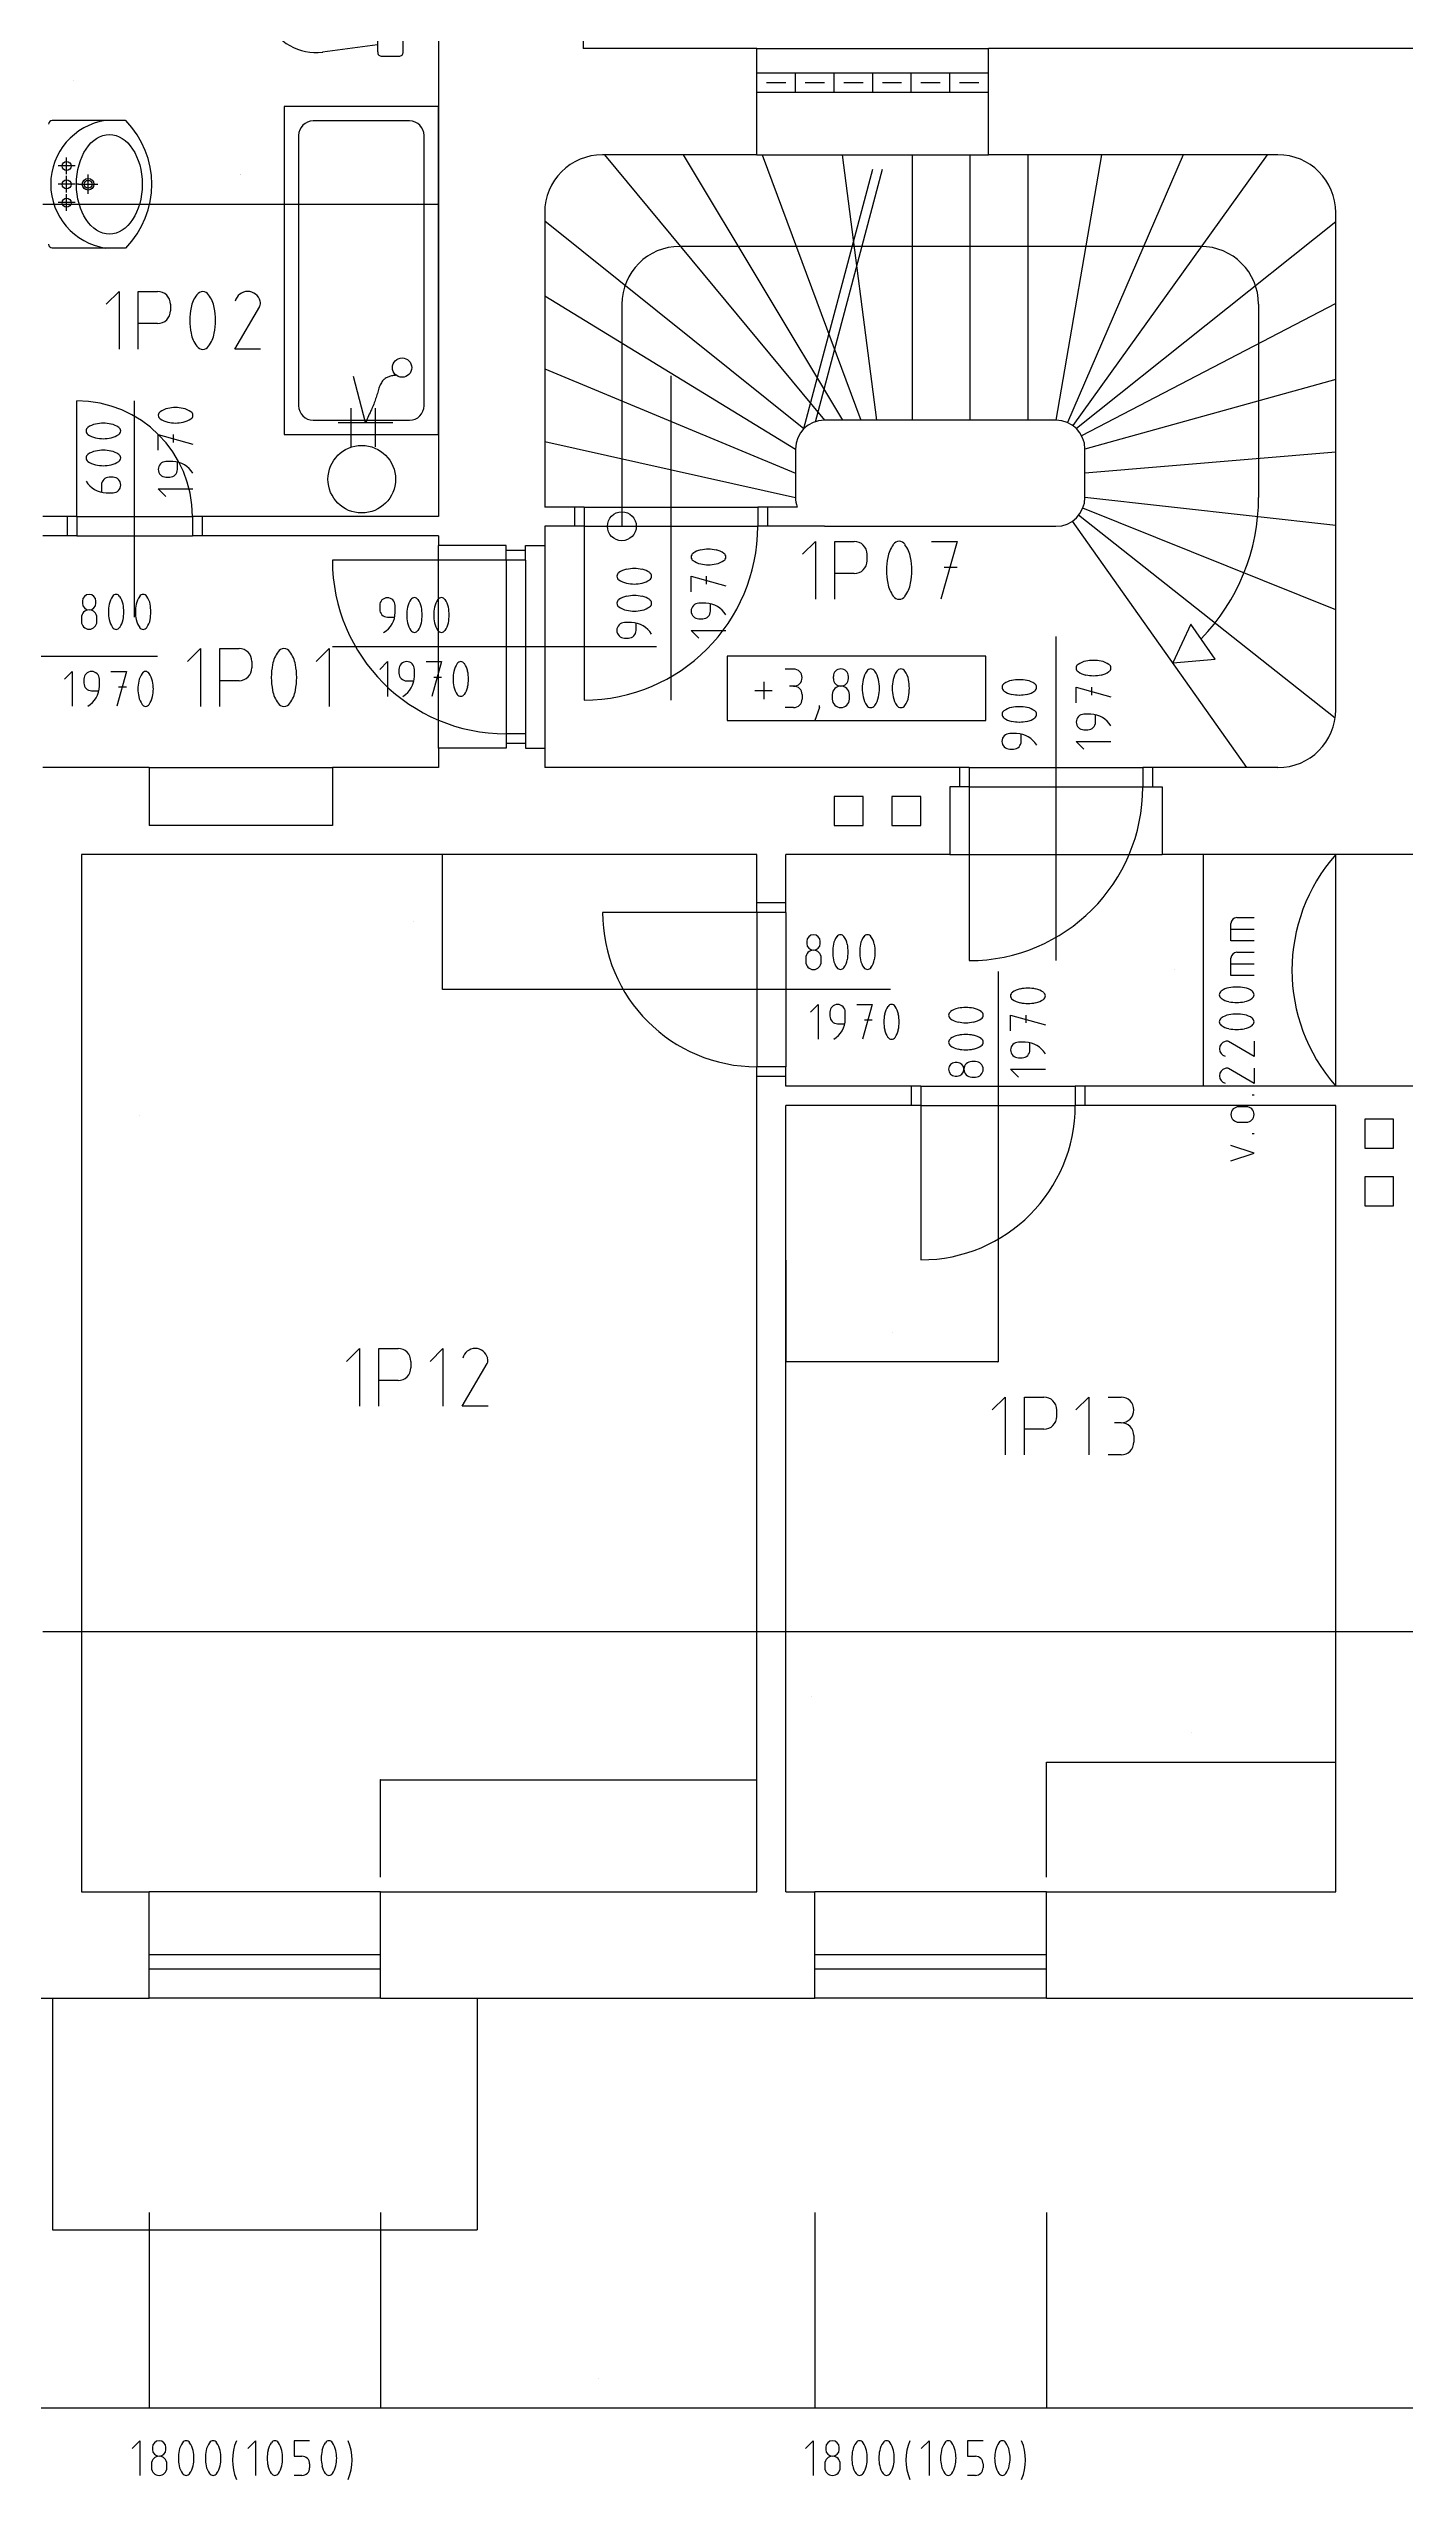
# Model space of a CAD drawing. Header units: millimetres. Extents: x 138818 to 180818, y 10174 to 39874.
# Drawn here: x 150919 to 157951, y 20410 to 33003 of the extents above; entities that cross this region are included whole.
import ezdxf

# ---------------------------------------------------------------- set-up
doc = ezdxf.new("R2010")
doc.units = ezdxf.units.MM
for name, color, linetype in [('koty', 7, 'ByLayer'), ('nadvid', 7, 'ByLayer'), ('obrys', 7, 'ByLayer'), ('tenka', 7, 'ByLayer'), ('text', 7, 'ByLayer')]:
    doc.layers.add(name, color=color, linetype=linetype)
doc.styles.get("Standard").update_dxf_attribs({"font": 'txt', "width": 0.75})

msp = doc.modelspace()

# ---------------------------------------------------------------- linework, layer by layer
at = {"layer": 'koty'}
for p, q in [((150890, 32197), (152940, 32197)), ((152939, 32197), (152939, 32198)), ((152939, 32198), (152940, 32197)), ((152940, 32197), (152939, 32197)), ((152940, 32083), (152940, 32199)), ((151487, 30923), (151487, 31003)), ((151487, 31003), (151667, 30953)), ((151567, 30963), (151567, 31003)), ((151563, 30863), (151527, 30863)), ((151587, 30823), (151587, 30861)), ((151193, 30742), (151193, 30705)), ((151253, 30782), (151233, 30782)), ((151527, 30783), (151547, 30783)), ((151217, 30702), (151253, 30702)), ((151527, 30683), (151487, 30723)), ((151487, 30723), (151667, 30723)), ((154249, 30189), (154249, 30269)), ((154249, 30269), (154429, 30219)), ((154329, 30229), (154329, 30269)), ((151094, 30140), (151094, 30130)), ((151164, 30130), (151164, 30140)), ((152635, 30118), (152635, 30098)), ((152715, 30082), (152715, 30118)), ((154325, 30129), (154289, 30129)), ((154349, 30089), (154349, 30127)), ((151089, 30055), (151089, 30035)), ((151169, 30035), (151169, 30055)), ((152675, 30058), (152713, 30058)), ((153940, 30029), (153904, 30029)), ((153964, 29989), (153964, 30027)), ((154289, 29949), (154249, 29989)), ((154249, 29989), (154429, 29989)), ((154289, 30049), (154309, 30049)), ((153904, 29949), (153924, 29949)), ((155777, 29856), (154436, 29856)), ((154436, 29856), (154436, 29522)), ((155777, 29522), (155777, 29856)), ((151002, 29736), (151042, 29776)), ((151042, 29776), (151042, 29596)), ((151102, 29736), (151102, 29716)), ((151182, 29700), (151182, 29736)), ((151242, 29776), (151322, 29776)), ((151322, 29776), (151272, 29596)), ((152635, 29787), (152675, 29827)), ((152675, 29827), (152675, 29647)), ((152735, 29787), (152735, 29767)), ((152775, 29727), (152813, 29727)), ((152815, 29751), (152815, 29787)), ((152875, 29827), (152955, 29827)), ((152955, 29827), (152905, 29647)), ((152915, 29747), (152955, 29747)), ((154625, 29722), (154625, 29633)), ((154736, 29789), (154780, 29789)), ((154986, 29750), (154986, 29739)), ((155064, 29739), (155064, 29750)), ((151142, 29676), (151180, 29676)), ((151282, 29696), (151322, 29696)), ((154580, 29678), (154669, 29678)), ((154780, 29700), (154758, 29700)), ((154825, 29656), (154825, 29633)), ((154914, 29589), (154914, 29600)), ((154980, 29656), (154980, 29633)), ((155069, 29633), (155069, 29656)), ((156245, 29614), (156245, 29694)), ((156245, 29694), (156425, 29644)), ((156325, 29654), (156325, 29694)), ((154436, 29522), (155777, 29522)), ((154780, 29589), (154736, 29589)), ((154914, 29589), (154891, 29522)), ((156321, 29554), (156285, 29554)), ((156285, 29474), (156305, 29474)), ((156345, 29514), (156345, 29551)), ((155936, 29454), (155900, 29454)), ((155900, 29374), (155920, 29374)), ((155960, 29414), (155960, 29451)), ((156285, 29374), (156245, 29414)), ((156245, 29414), (156425, 29414)), ((153788, 28828), (152960, 28828)), ((152961, 28128), (152961, 28828)), ((152961, 28828), (152961, 28827)), ((152961, 28827), (152961, 28828)), ((152961, 28827), (152961, 28827)), ((157588, 28828), (156903, 28828)), ((156904, 27628), (156904, 28828)), ((156904, 28828), (156904, 28827)), ((156904, 28827), (156904, 28828)), ((156904, 28827), (156904, 28827)), ((157047, 28381), (157047, 28471)), ((157077, 28501), (157167, 28501)), ((154848, 28377), (154848, 28367)), ((154918, 28367), (154918, 28377)), ((157047, 28441), (157167, 28441)), ((157167, 28381), (157047, 28381)), ((154843, 28292), (154843, 28272)), ((154923, 28272), (154923, 28292)), ((157047, 28201), (157047, 28291)), ((157047, 28261), (157167, 28261)), ((157077, 28321), (157167, 28321)), ((153788, 28128), (152960, 28128)), ((152961, 28128), (152961, 28129)), ((152961, 28129), (152961, 28129)), ((152961, 28129), (152961, 28128)), ((157167, 28201), (157047, 28201)), ((154868, 28011), (154908, 28051)), ((154908, 28051), (154908, 27871)), ((154968, 28011), (154968, 27991)), ((155048, 27975), (155048, 28011)), ((155108, 28051), (155188, 28051)), ((155188, 28051), (155138, 27871)), ((155148, 27971), (155188, 27971)), ((155905, 27915), (155905, 27995)), ((155905, 27995), (156085, 27945)), ((155985, 27955), (155985, 27995)), ((155008, 27951), (155045, 27951)), ((155981, 27855), (155945, 27855)), ((156005, 27815), (156005, 27853)), ((157167, 27781), (157034, 27859)), ((157167, 27861), (157167, 27781)), ((155628, 27750), (155618, 27750)), ((155723, 27755), (155703, 27755)), ((155945, 27675), (155905, 27715)), ((155905, 27715), (156085, 27715)), ((155945, 27775), (155965, 27775)), ((157167, 27641), (157034, 27719)), ((157167, 27721), (157167, 27641)), ((155618, 27680), (155628, 27680)), ((155703, 27675), (155723, 27675)), ((157588, 27628), (156903, 27628)), ((156904, 27628), (156904, 27629)), ((156904, 27629), (156904, 27629)), ((156904, 27629), (156904, 27628)), ((157167, 27581), (157157, 27581)), ((157127, 27521), (157087, 27521)), ((157087, 27441), (157127, 27441)), ((157167, 27381), (157157, 27381)), ((157167, 27281), (157047, 27321)), ((157047, 27241), (157167, 27281)), ((154740, 26726), (154740, 26199)), ((155840, 26726), (155840, 26199)), ((155840, 26200), (154740, 26200)), ((154740, 26200), (154741, 26200)), ((154741, 26200), (154740, 26200)), ((154741, 26200), (154741, 26200)), ((155840, 26200), (155839, 26200)), ((155839, 26200), (155839, 26200)), ((155839, 26200), (155840, 26200)), ((150890, 24802), (151090, 24802)), ((151090, 24802), (151089, 24802)), ((151089, 24802), (151089, 24802)), ((151089, 24802), (151090, 24802)), ((151090, 24804), (151090, 24803)), ((151090, 24802), (154590, 24802)), ((151090, 24802), (151091, 24802)), ((151091, 24802), (151090, 24802)), ((151090, 24800), (151090, 24801)), ((151091, 24802), (151091, 24802)), ((154590, 24802), (154589, 24802)), ((154589, 24802), (154589, 24802)), ((154589, 24802), (154590, 24802)), ((154590, 24804), (154590, 24803)), ((154590, 24802), (154740, 24802)), ((154590, 24802), (154591, 24802)), ((154591, 24802), (154590, 24802)), ((154590, 24800), (154590, 24801)), ((154591, 24802), (154591, 24802)), ((154740, 24802), (154739, 24802)), ((154739, 24802), (154739, 24802)), ((154739, 24802), (154740, 24802)), ((154740, 24804), (154740, 24803)), ((154740, 24802), (157590, 24802)), ((154740, 24802), (154741, 24802)), ((154741, 24802), (154740, 24802)), ((154740, 24800), (154740, 24801)), ((154741, 24802), (154741, 24802)), ((157590, 24802), (157589, 24802)), ((157589, 24802), (157589, 24802)), ((157589, 24802), (157590, 24802)), ((157590, 24804), (157590, 24803)), ((157590, 24802), (158040, 24802)), ((157590, 24802), (157591, 24802)), ((157591, 24802), (157590, 24802)), ((157590, 24800), (157590, 24801)), ((157591, 24802), (157591, 24802)), ((156090, 23530), (156090, 24126)), ((156090, 24125), (157590, 24125)), ((156090, 24125), (156091, 24125)), ((156091, 24125), (156090, 24125)), ((156091, 24125), (156091, 24125)), ((157590, 24125), (157589, 24125)), ((157589, 24125), (157589, 24125)), ((157589, 24125), (157590, 24125)), ((157590, 23530), (157590, 24126)), ((152640, 23530), (152640, 24035)), ((152640, 24034), (154590, 24034)), ((152640, 24034), (152641, 24034)), ((152641, 24034), (152640, 24034)), ((152641, 24034), (152641, 24034)), ((154590, 24034), (154589, 24034)), ((154589, 24034), (154589, 24034)), ((154589, 24034), (154590, 24034)), ((154590, 23530), (154590, 24035)), ((151440, 21792), (151440, 20779)), ((151440, 21792), (151440, 20779)), ((152640, 21792), (152640, 20779)), ((152640, 21792), (152640, 20779)), ((154890, 21792), (154890, 20779)), ((154890, 21792), (154890, 20779)), ((156090, 21792), (156090, 20779)), ((156090, 21792), (156090, 20779)), ((149110, 20781), (151440, 20781)), ((151440, 20781), (151439, 20780)), ((151439, 20780), (151439, 20781)), ((151439, 20781), (151440, 20781)), ((151440, 20781), (152640, 20781)), ((151440, 20781), (151441, 20781)), ((151441, 20780), (151440, 20781)), ((151441, 20781), (151441, 20780)), ((152640, 20781), (152639, 20780)), ((152639, 20780), (152639, 20781)), ((152639, 20781), (152640, 20781)), ((152640, 20781), (154890, 20781)), ((152640, 20781), (152641, 20781)), ((152641, 20780), (152640, 20781)), ((152641, 20781), (152641, 20780)), ((154890, 20781), (154889, 20780)), ((154889, 20780), (154889, 20781)), ((154889, 20781), (154890, 20781)), ((154890, 20781), (156090, 20781)), ((154890, 20781), (154891, 20781)), ((154891, 20780), (154890, 20781)), ((154891, 20781), (154891, 20780)), ((156090, 20781), (156089, 20780)), ((156089, 20780), (156089, 20781)), ((156089, 20781), (156090, 20781)), ((156090, 20781), (159640, 20781)), ((156090, 20781), (156091, 20781)), ((156091, 20780), (156090, 20781)), ((156091, 20781), (156091, 20780)), ((151352, 20570), (151392, 20610)), ((151392, 20610), (151392, 20430)), ((151457, 20575), (151457, 20565)), ((151527, 20565), (151527, 20575)), ((151952, 20570), (151992, 20610)), ((151992, 20610), (151992, 20430)), ((152272, 20610), (152192, 20610)), ((152192, 20610), (152192, 20530)), ((152192, 20530), (152232, 20530)), ((154842, 20570), (154882, 20610)), ((154882, 20610), (154882, 20430)), ((154947, 20575), (154947, 20565)), ((155017, 20565), (155017, 20575)), ((155442, 20570), (155482, 20610)), ((155482, 20610), (155482, 20430)), ((155762, 20610), (155682, 20610)), ((155682, 20610), (155682, 20530)), ((155682, 20530), (155722, 20530)), ((151452, 20490), (151452, 20470)), ((151532, 20470), (151532, 20490)), ((152232, 20430), (152192, 20430)), ((152272, 20490), (152272, 20470)), ((154942, 20490), (154942, 20470)), ((155022, 20470), (155022, 20490)), ((155722, 20430), (155682, 20430)), ((155762, 20490), (155762, 20470))]:
    msp.add_line(p, q, dxfattribs=at)
for centre, radius, start, end in [((151509, 31103), 21.8, 122.757, 237.243), ((151554, 31044), 96.1, 100.5089, 126.7675), ((151576, 30955), 188, 89.8115, 102.0869), ((151577, 30955), 188, 77.9131, 90.1885), ((151599, 31044), 96.1, 53.2325, 79.4911), ((151645, 31103), 21.8, 302.757, 57.243), ((151135, 31022), 21.8, 122.757, 237.243), ((151180, 30963), 96.1, 100.5089, 126.7675), ((151180, 31081), 96.1, 233.2325, 259.4911), ((151202, 30874), 188, 89.8115, 102.0869), ((151202, 31170), 188, 257.9131, 270.1885), ((151203, 30874), 188, 77.9131, 90.1885), ((151203, 31170), 188, 269.8115, 282.0869), ((151225, 30963), 96.1, 53.2325, 79.4911), ((151225, 31081), 96.1, 280.5089, 306.7675), ((151271, 31022), 21.8, 302.757, 57.243), ((151554, 31162), 96.1, 233.2325, 259.4911), ((151576, 31251), 188, 257.9131, 270.1885), ((151577, 31251), 188, 269.8115, 282.0869), ((151599, 31162), 96.1, 280.5089, 306.7675), ((151135, 30882), 21.8, 122.757, 237.243), ((151180, 30823), 96.1, 100.5089, 126.7675), ((151180, 30941), 96.1, 233.2325, 259.4911), ((151202, 30734), 188, 89.8115, 102.0869), ((151203, 30734), 188, 77.9131, 90.1885), ((151225, 30823), 96.1, 53.2325, 79.4911), ((151225, 30941), 96.1, 280.5089, 306.7675), ((151271, 30882), 21.8, 302.757, 57.243), ((151527, 30823), 40, 90, 270), ((151563, 30743), 120, 30, 90), ((151217, 30822), 120, 210, 270), ((151202, 31030), 188, 257.9131, 270.1885), ((151233, 30742), 40, 90, 180), ((151203, 31030), 188, 269.8115, 282.0869), ((151253, 30742), 40, 270, 90), ((151547, 30823), 40, 270, 360), ((154271, 30369), 21.8, 122.757, 237.243), ((154316, 30311), 96.1, 100.5089, 126.7675), ((154316, 30428), 96.1, 233.2325, 259.4911), ((154338, 30221), 188, 89.8115, 102.0869), ((154339, 30221), 188, 77.9131, 90.1885), ((154361, 30311), 96.1, 53.2325, 79.4911), ((154361, 30428), 96.1, 280.5089, 306.7675), ((154407, 30369), 21.8, 302.757, 57.243), ((153886, 30269), 21.8, 122.757, 237.243), ((153932, 30211), 96.1, 100.5089, 126.7675), ((153932, 30328), 96.1, 233.2325, 259.4911), ((153954, 30121), 188, 89.8115, 102.0869), ((153954, 30417), 188, 257.9131, 270.1885), ((153955, 30121), 188, 77.9131, 90.1885), ((153955, 30417), 188, 269.8115, 282.0869), ((153977, 30211), 96.1, 53.2325, 79.4911), ((153977, 30328), 96.1, 280.5089, 306.7675), ((154022, 30269), 21.8, 302.757, 57.243), ((154338, 30517), 188, 257.9131, 270.1885), ((154339, 30517), 188, 269.8115, 282.0869), ((151129, 30140), 35, 0, 180), ((151129, 30130), 35, 180, 0), ((151417, 30085), 188, 167.9131, 180.1885), ((151328, 30107), 96.1, 143.2325, 169.4911), ((151269, 30153), 21.8, 32.757, 147.243), ((151211, 30107), 96.1, 10.5089, 36.7675), ((151121, 30085), 188, 359.8115, 12.0869), ((151557, 30085), 188, 167.9131, 180.1885), ((151468, 30107), 96.1, 143.2325, 169.4911), ((151409, 30153), 21.8, 32.757, 147.243), ((151351, 30107), 96.1, 10.5089, 36.7675), ((151261, 30085), 188, 359.8115, 12.0869), ((152675, 30118), 40, 0, 180), ((152675, 30098), 40, 180, 270), ((152963, 30069), 188, 167.9131, 180.1885), ((152874, 30091), 96.1, 143.2325, 169.4911), ((152815, 30137), 21.8, 32.757, 147.243), ((152757, 30091), 96.1, 10.5089, 36.7675), ((152667, 30069), 188, 359.8115, 12.0869), ((153103, 30069), 188, 167.9131, 180.1885), ((153014, 30091), 96.1, 143.2325, 169.4911), ((152955, 30137), 21.8, 32.757, 147.243), ((152897, 30091), 96.1, 10.5089, 36.7675), ((152807, 30069), 188, 359.8115, 12.0869), ((153886, 30129), 21.8, 122.757, 237.243), ((153932, 30071), 96.1, 100.5089, 126.7675), ((153932, 30188), 96.1, 233.2325, 259.4911), ((153954, 29981), 188, 89.8115, 102.0869), ((153955, 29981), 188, 77.9131, 90.1885), ((153977, 30071), 96.1, 53.2325, 79.4911), ((153977, 30188), 96.1, 280.5089, 306.7675), ((154022, 30129), 21.8, 302.757, 57.243), ((154289, 30089), 40, 90, 270), ((154325, 30009), 120, 30, 90), ((151129, 30055), 40, 0, 180), ((151129, 30035), 40, 180, 0), ((151417, 30084), 188, 179.8115, 192.0869), ((151328, 30062), 96.1, 190.5089, 216.7675), ((151269, 30016), 21.8, 212.757, 327.243), ((151211, 30062), 96.1, 323.2325, 349.4911), ((151121, 30084), 188, 347.9131, 0.1885), ((151557, 30084), 188, 179.8115, 192.0869), ((151468, 30062), 96.1, 190.5089, 216.7675), ((151409, 30016), 21.8, 212.757, 327.243), ((151351, 30062), 96.1, 323.2325, 349.4911), ((151261, 30084), 188, 347.9131, 0.1885), ((152595, 30082), 120, 300, 0), ((152963, 30068), 188, 179.8115, 192.0869), ((152874, 30046), 96.1, 190.5089, 216.7675), ((152815, 30000), 21.8, 212.757, 327.243), ((152757, 30046), 96.1, 323.2325, 349.4911), ((152667, 30068), 188, 347.9131, 0.1885), ((153103, 30068), 188, 179.8115, 192.0869), ((153014, 30046), 96.1, 190.5089, 216.7675), ((152955, 30000), 21.8, 212.757, 327.243), ((152897, 30046), 96.1, 323.2325, 349.4911), ((152807, 30068), 188, 347.9131, 0.1885), ((153904, 29989), 40, 90, 270), ((153954, 30277), 188, 257.9131, 270.1885), ((153924, 29989), 40, 270, 360), ((153940, 29909), 120, 30, 90), ((153955, 30277), 188, 269.8115, 282.0869), ((154309, 30089), 40, 270, 360), ((151142, 29736), 40, 0, 180), ((151570, 29686), 188, 167.9131, 180.1885), ((151481, 29708), 96.1, 143.2325, 169.4911), ((151422, 29754), 21.8, 32.757, 147.243), ((151363, 29708), 96.1, 10.5089, 36.7675), ((151274, 29686), 188, 359.8115, 12.0869), ((152775, 29787), 40, 0, 180), ((152775, 29767), 40, 180, 270), ((152695, 29751), 120, 300, 0), ((153203, 29737), 188, 167.9131, 180.1885), ((153203, 29736), 188, 179.8115, 192.0869), ((153114, 29759), 96.1, 143.2325, 169.4911), ((153055, 29805), 21.8, 32.757, 147.243), ((152997, 29759), 96.1, 10.5089, 36.7675), ((152907, 29737), 188, 359.8115, 12.0869), ((152907, 29736), 188, 347.9131, 0.1885), ((154780, 29744), 44.4, 270, 90), ((155025, 29750), 38.9, 0, 180), ((155025, 29739), 38.9, 180, 0), ((155345, 29690), 209, 167.9131, 180.1885), ((155246, 29714), 107, 143.2325, 169.4911), ((155180, 29765), 24.2, 32.757, 147.243), ((155115, 29714), 107, 10.5089, 36.7675), ((155016, 29690), 209, 359.8115, 12.0869), ((155500, 29690), 209, 167.9131, 180.1885), ((155401, 29714), 107, 143.2325, 169.4911), ((155336, 29765), 24.2, 32.757, 147.243), ((155271, 29714), 107, 10.5089, 36.7675), ((155171, 29690), 209, 359.8115, 12.0869), ((155928, 29635), 96.1, 100.5089, 126.7675), ((155949, 29545), 188, 89.8115, 102.0869), ((155951, 29545), 188, 77.9131, 90.1885), ((155972, 29635), 96.1, 53.2325, 79.4911), ((156266, 29794), 21.8, 122.757, 237.243), ((156312, 29735), 96.1, 100.5089, 126.7675), ((156312, 29852), 96.1, 233.2325, 259.4911), ((156334, 29645), 188, 89.8115, 102.0869), ((156334, 29942), 188, 257.9131, 270.1885), ((156335, 29645), 188, 77.9131, 90.1885), ((156335, 29942), 188, 269.8115, 282.0869), ((156357, 29735), 96.1, 53.2325, 79.4911), ((156357, 29852), 96.1, 280.5089, 306.7675), ((156403, 29794), 21.8, 302.757, 57.243), ((151142, 29716), 40, 180, 270), ((151062, 29700), 120, 300, 0), ((151570, 29685), 188, 179.8115, 192.0869), ((151481, 29663), 96.1, 190.5089, 216.7675), ((151422, 29617), 21.8, 212.757, 327.243), ((151363, 29663), 96.1, 323.2325, 349.4911), ((151274, 29685), 188, 347.9131, 0.1885), ((153114, 29714), 96.1, 190.5089, 216.7675), ((153055, 29669), 21.8, 212.757, 327.243), ((152997, 29714), 96.1, 323.2325, 349.4911), ((154780, 29656), 44.4, 0, 90), ((154780, 29633), 44.4, 270, 0), ((155025, 29656), 44.4, 0, 180), ((155025, 29633), 44.4, 180, 0), ((155345, 29688), 209, 179.8115, 192.0869), ((155246, 29664), 107, 190.5089, 216.7675), ((155180, 29613), 24.2, 212.757, 327.243), ((155115, 29664), 107, 323.2325, 349.4911), ((155016, 29688), 209, 347.9131, 0.1885), ((155500, 29688), 209, 179.8115, 192.0869), ((155401, 29664), 107, 190.5089, 216.7675), ((155336, 29613), 24.2, 212.757, 327.243), ((155271, 29664), 107, 323.2325, 349.4911), ((155171, 29688), 209, 347.9131, 0.1885), ((155882, 29694), 21.8, 122.757, 237.243), ((155928, 29752), 96.1, 233.2325, 259.4911), ((155949, 29842), 188, 257.9131, 270.1885), ((155949, 29405), 188, 89.8115, 102.0869), ((155951, 29842), 188, 269.8115, 282.0869), ((155951, 29405), 188, 77.9131, 90.1885), ((155972, 29752), 96.1, 280.5089, 306.7675), ((156018, 29694), 21.8, 302.757, 57.243), ((155882, 29554), 21.8, 122.757, 237.243), ((155928, 29495), 96.1, 100.5089, 126.7675), ((155928, 29612), 96.1, 233.2325, 259.4911), ((155949, 29702), 188, 257.9131, 270.1885), ((155951, 29702), 188, 269.8115, 282.0869), ((155972, 29495), 96.1, 53.2325, 79.4911), ((155972, 29612), 96.1, 280.5089, 306.7675), ((156018, 29554), 21.8, 302.757, 57.243), ((156285, 29514), 40, 90, 270), ((156305, 29514), 40, 270, 360), ((156321, 29434), 120, 30, 90), ((155900, 29414), 40, 90, 270), ((155920, 29414), 40, 270, 360), ((155936, 29334), 120, 30, 90), ((157077, 28471), 30, 90, 180), ((154883, 28377), 35, 0, 180), ((154883, 28367), 35, 180, 0), ((155171, 28323), 188, 167.9131, 180.1885), ((155081, 28345), 96.1, 143.2325, 169.4911), ((155023, 28390), 21.8, 32.757, 147.243), ((154964, 28345), 96.1, 10.5089, 36.7675), ((154875, 28323), 188, 359.8115, 12.0869), ((155311, 28323), 188, 167.9131, 180.1885), ((155221, 28345), 96.1, 143.2325, 169.4911), ((155163, 28390), 21.8, 32.757, 147.243), ((155104, 28345), 96.1, 10.5089, 36.7675), ((155015, 28323), 188, 359.8115, 12.0869), ((154883, 28292), 40, 0, 180), ((154883, 28272), 40, 180, 0), ((155171, 28322), 188, 179.8115, 192.0869), ((155081, 28300), 96.1, 190.5089, 216.7675), ((155023, 28254), 21.8, 212.757, 327.243), ((154964, 28300), 96.1, 323.2325, 349.4911), ((154875, 28322), 188, 347.9131, 0.1885), ((155311, 28322), 188, 179.8115, 192.0869), ((155221, 28300), 96.1, 190.5089, 216.7675), ((155163, 28254), 21.8, 212.757, 327.243), ((155104, 28300), 96.1, 323.2325, 349.4911), ((155015, 28322), 188, 347.9131, 0.1885), ((157077, 28291), 30, 90, 180), ((155926, 28095), 21.8, 122.757, 237.243), ((155972, 28037), 96.1, 100.5089, 126.7675), ((155994, 27947), 188, 89.8115, 102.0869), ((155995, 27947), 188, 77.9131, 90.1885), ((156017, 28037), 96.1, 53.2325, 79.4911), ((156063, 28095), 21.8, 302.757, 57.243), ((157008, 28101), 21.8, 122.757, 237.243), ((157054, 28043), 96.1, 100.5089, 126.7675), ((157054, 28160), 96.1, 233.2325, 259.4911), ((157076, 27953), 188, 89.8115, 102.0869), ((157077, 27953), 188, 77.9131, 90.1885), ((157099, 28043), 96.1, 53.2325, 79.4911), ((157099, 28160), 96.1, 280.5089, 306.7675), ((157145, 28101), 21.8, 302.757, 57.243), ((155008, 28011), 40, 0, 180), ((155008, 27991), 40, 180, 270), ((154928, 27975), 120, 300, 0), ((155436, 27961), 188, 167.9131, 180.1885), ((155436, 27960), 188, 179.8115, 192.0869), ((155346, 27983), 96.1, 143.2325, 169.4911), ((155288, 28029), 21.8, 32.757, 147.243), ((155229, 27983), 96.1, 10.5089, 36.7675), ((155139, 27961), 188, 359.8115, 12.0869), ((155139, 27960), 188, 347.9131, 0.1885), ((155605, 27995), 21.8, 122.757, 237.243), ((155650, 27937), 96.1, 100.5089, 126.7675), ((155650, 28054), 96.1, 233.2325, 259.4911), ((155672, 27847), 188, 89.8115, 102.0869), ((155672, 28144), 188, 257.9131, 270.1885), ((155673, 27847), 188, 77.9131, 90.1885), ((155673, 28144), 188, 269.8115, 282.0869), ((155695, 27937), 96.1, 53.2325, 79.4911), ((155695, 28054), 96.1, 280.5089, 306.7675), ((155741, 27995), 21.8, 302.757, 57.243), ((155972, 28154), 96.1, 233.2325, 259.4911), ((155994, 28244), 188, 257.9131, 270.1885), ((155995, 28244), 188, 269.8115, 282.0869), ((156017, 28154), 96.1, 280.5089, 306.7675), ((157008, 27961), 21.8, 122.757, 237.243), ((157054, 27903), 96.1, 100.5089, 126.7675), ((157076, 28249), 188, 257.9131, 270.1885), ((157076, 27813), 188, 89.8115, 102.0869), ((157077, 28249), 188, 269.8115, 282.0869), ((157077, 27813), 188, 77.9131, 90.1885), ((157099, 27903), 96.1, 53.2325, 79.4911), ((157145, 27961), 21.8, 302.757, 57.243), ((155346, 27938), 96.1, 190.5089, 216.7675), ((155288, 27892), 21.8, 212.757, 327.243), ((155229, 27938), 96.1, 323.2325, 349.4911), ((155605, 27855), 21.8, 122.757, 237.243), ((155650, 27797), 96.1, 100.5089, 126.7675), ((155650, 27914), 96.1, 233.2325, 259.4911), ((155672, 27707), 188, 89.8115, 102.0869), ((155673, 27707), 188, 77.9131, 90.1885), ((155695, 27797), 96.1, 53.2325, 79.4911), ((155695, 27914), 96.1, 280.5089, 306.7675), ((155741, 27855), 21.8, 302.757, 57.243), ((155945, 27815), 40, 90, 270), ((155981, 27735), 120, 30, 90), ((157027, 27821), 40, 104.4775, 255.5225), ((157054, 28020), 96.1, 233.2325, 259.4911), ((157024, 27841), 20, 59.8255, 110.5291), ((157076, 28109), 188, 257.9131, 270.1885), ((157077, 28109), 188, 269.8115, 282.0869), ((157099, 28020), 96.1, 280.5089, 306.7675), ((155618, 27715), 35, 90, 270), ((155628, 27715), 35, 270, 90), ((155672, 28004), 188, 257.9131, 270.1885), ((155703, 27715), 40, 90, 270), ((155673, 28004), 188, 269.8115, 282.0869), ((155723, 27715), 40, 270, 90), ((155965, 27815), 40, 270, 360), ((157027, 27681), 40, 104.4775, 255.5225), ((157024, 27701), 20, 59.8255, 110.5291), ((157087, 27481), 40, 90, 270), ((157127, 27481), 40, 270, 90), ((151492, 20490), 40, 0, 180), ((151492, 20575), 35, 0, 180), ((151492, 20565), 35, 180, 0), ((151780, 20520), 188, 167.9131, 180.1885), ((151690, 20542), 96.1, 143.2325, 169.4911), ((151632, 20588), 21.8, 32.757, 147.243), ((151573, 20542), 96.1, 10.5089, 36.7675), ((151484, 20520), 188, 359.8115, 12.0869), ((151920, 20520), 188, 167.9131, 180.1885), ((151830, 20542), 96.1, 143.2325, 169.4911), ((151772, 20588), 21.8, 32.757, 147.243), ((151713, 20542), 96.1, 10.5089, 36.7675), ((151624, 20520), 188, 359.8115, 12.0869), ((152132, 20510), 260, 157.3801, 202.6199), ((152240, 20520), 188, 167.9131, 180.1885), ((152150, 20542), 96.1, 143.2325, 169.4911), ((152092, 20588), 21.8, 32.757, 147.243), ((152033, 20542), 96.1, 10.5089, 36.7675), ((151944, 20520), 188, 359.8115, 12.0869), ((152232, 20490), 40, 0, 90), ((152520, 20520), 188, 167.9131, 180.1885), ((152430, 20542), 96.1, 143.2325, 169.4911), ((152372, 20588), 21.8, 32.757, 147.243), ((152313, 20542), 96.1, 10.5089, 36.7675), ((152224, 20520), 188, 359.8115, 12.0869), ((152232, 20510), 260, 337.3801, 22.6199), ((154982, 20490), 40, 0, 180), ((154982, 20575), 35, 0, 180), ((154982, 20565), 35, 180, 0), ((155270, 20520), 188, 167.9131, 180.1885), ((155181, 20542), 96.1, 143.2325, 169.4911), ((155122, 20588), 21.8, 32.757, 147.243), ((155063, 20542), 96.1, 10.5089, 36.7675), ((154974, 20520), 188, 359.8115, 12.0869), ((155410, 20520), 188, 167.9131, 180.1885), ((155321, 20542), 96.1, 143.2325, 169.4911), ((155262, 20588), 21.8, 32.757, 147.243), ((155203, 20542), 96.1, 10.5089, 36.7675), ((155114, 20520), 188, 359.8115, 12.0869), ((155622, 20510), 260, 157.3801, 202.6199), ((155730, 20520), 188, 167.9131, 180.1885), ((155641, 20542), 96.1, 143.2325, 169.4911), ((155582, 20588), 21.8, 32.757, 147.243), ((155523, 20542), 96.1, 10.5089, 36.7675), ((155434, 20520), 188, 359.8115, 12.0869), ((155722, 20490), 40, 0, 90), ((156010, 20520), 188, 167.9131, 180.1885), ((155921, 20542), 96.1, 143.2325, 169.4911), ((155862, 20588), 21.8, 32.757, 147.243), ((155803, 20542), 96.1, 10.5089, 36.7675), ((155714, 20520), 188, 359.8115, 12.0869), ((155722, 20510), 260, 337.3801, 22.6199), ((151492, 20470), 40, 180, 0), ((151780, 20519), 188, 179.8115, 192.0869), ((151690, 20497), 96.1, 190.5089, 216.7675), ((151632, 20452), 21.8, 212.757, 327.243), ((151573, 20497), 96.1, 323.2325, 349.4911), ((151484, 20519), 188, 347.9131, 0.1885), ((151920, 20519), 188, 179.8115, 192.0869), ((151830, 20497), 96.1, 190.5089, 216.7675), ((151772, 20452), 21.8, 212.757, 327.243), ((151713, 20497), 96.1, 323.2325, 349.4911), ((151624, 20519), 188, 347.9131, 0.1885), ((152240, 20519), 188, 179.8115, 192.0869), ((152150, 20497), 96.1, 190.5089, 216.7675), ((152092, 20452), 21.8, 212.757, 327.243), ((152033, 20497), 96.1, 323.2325, 349.4911), ((151944, 20519), 188, 347.9131, 0.1885), ((152232, 20470), 40, 270, 0), ((152520, 20519), 188, 179.8115, 192.0869), ((152430, 20497), 96.1, 190.5089, 216.7675), ((152372, 20452), 21.8, 212.757, 327.243), ((152313, 20497), 96.1, 323.2325, 349.4911), ((152224, 20519), 188, 347.9131, 0.1885), ((154982, 20470), 40, 180, 0), ((155270, 20519), 188, 179.8115, 192.0869), ((155181, 20497), 96.1, 190.5089, 216.7675), ((155122, 20452), 21.8, 212.757, 327.243), ((155063, 20497), 96.1, 323.2325, 349.4911), ((154974, 20519), 188, 347.9131, 0.1885), ((155410, 20519), 188, 179.8115, 192.0869), ((155321, 20497), 96.1, 190.5089, 216.7675), ((155262, 20452), 21.8, 212.757, 327.243), ((155203, 20497), 96.1, 323.2325, 349.4911), ((155114, 20519), 188, 347.9131, 0.1885), ((155730, 20519), 188, 179.8115, 192.0869), ((155641, 20497), 96.1, 190.5089, 216.7675), ((155582, 20452), 21.8, 212.757, 327.243), ((155523, 20497), 96.1, 323.2325, 349.4911), ((155434, 20519), 188, 347.9131, 0.1885), ((155722, 20470), 40, 270, 0), ((156010, 20519), 188, 179.8115, 192.0869), ((155921, 20497), 96.1, 190.5089, 216.7675), ((155862, 20452), 21.8, 212.757, 327.243), ((155803, 20497), 96.1, 323.2325, 349.4911), ((155714, 20519), 188, 347.9131, 0.1885)]:
    msp.add_arc(centre, radius, start, end, dxfattribs=at)
at = {"layer": 'nadvid'}
for p, q in [((152940, 29378), (152940, 30428)), ((153490, 30428), (153490, 29378)), ((151440, 29278), (152390, 29278)), ((155590, 28828), (156690, 28828)), ((157590, 27628), (157590, 28828))]:
    msp.add_line(p, q, dxfattribs=at)
msp.add_arc((158268, 28228), 905, 138.4919, 221.5081, dxfattribs=at)
at = {"layer": 'obrys'}
for p, q in [((152940, 33065), (152940, 30578)), ((153690, 33065), (153690, 33003)), ((154590, 33003), (153690, 33003)), ((154590, 32453), (154590, 33003)), ((158040, 33003), (155790, 33003)), ((155790, 32453), (155790, 33003)), ((154590, 32453), (153790, 32453)), ((157290, 32453), (155790, 32453)), ((153490, 32153), (153490, 30628)), ((157590, 29578), (157590, 32153)), ((156140, 31078), (154940, 31078)), ((154790, 30928), (154790, 30678)), ((156290, 30678), (156290, 30928)), ((153694, 30628), (153490, 30628)), ((153694, 30628), (153694, 30528)), ((154594, 30628), (154594, 30528)), ((154798, 30628), (154594, 30628)), ((151065, 30578), (150890, 30578)), ((151065, 30478), (150890, 30478)), ((151065, 30578), (151065, 30478)), ((152940, 30578), (151665, 30578)), ((151665, 30578), (151665, 30478)), ((152940, 30478), (151665, 30478)), ((152940, 30478), (152940, 30428)), ((153490, 30528), (153490, 30428)), ((153694, 30528), (153490, 30528)), ((154940, 30528), (154594, 30528)), ((154940, 30528), (156140, 30528)), ((153290, 30428), (152940, 30428)), ((153290, 30353), (153290, 30428)), ((153390, 30353), (153290, 30353)), ((153390, 30353), (153390, 30428)), ((153390, 30428), (153490, 30428)), ((153290, 29378), (152940, 29378)), ((152940, 29378), (152940, 29278)), ((153290, 29453), (153290, 29378)), ((153390, 29453), (153290, 29453)), ((153390, 29453), (153390, 29378)), ((153390, 29378), (153490, 29378)), ((153490, 29378), (153490, 29278)), ((151440, 29278), (150890, 29278)), ((151440, 29278), (151440, 28978)), ((152940, 29278), (152390, 29278)), ((152390, 29278), (152390, 28978)), ((155690, 29278), (153490, 29278)), ((155690, 29278), (155690, 29178)), ((156590, 29278), (156590, 29178)), ((157290, 29278), (156590, 29278)), ((155140, 29128), (154990, 29128)), ((154990, 29128), (154990, 28978)), ((155140, 28978), (155140, 29128)), ((155440, 29128), (155290, 29128)), ((155290, 29128), (155290, 28978)), ((155440, 28978), (155440, 29128)), ((155690, 29178), (155590, 29178)), ((155590, 29178), (155590, 28828)), ((156590, 29178), (156690, 29178)), ((156690, 29178), (156690, 28828)), ((152390, 28978), (151440, 28978)), ((154990, 28978), (155140, 28978)), ((155290, 28978), (155440, 28978)), ((151090, 28828), (151090, 23453)), ((154590, 28828), (151090, 28828)), ((154590, 28528), (154590, 28828)), ((154740, 28528), (154740, 28828)), ((155590, 28828), (154740, 28828)), ((158140, 28828), (156690, 28828)), ((154740, 28528), (154590, 28528)), ((154590, 23453), (154590, 27728)), ((154740, 27728), (154590, 27728)), ((154740, 27628), (154740, 27728)), ((155440, 27628), (154740, 27628)), ((155440, 27628), (155440, 27528)), ((159790, 27628), (156240, 27628)), ((156240, 27628), (156240, 27528)), ((154740, 23453), (154740, 27528)), ((155440, 27528), (154740, 27528)), ((157590, 27528), (156240, 27528)), ((157590, 23453), (157590, 27528)), ((157890, 27457), (157740, 27457)), ((157740, 27457), (157740, 27307)), ((157890, 27307), (157890, 27457)), ((157740, 27307), (157890, 27307)), ((157890, 27157), (157740, 27157)), ((157740, 27157), (157740, 27007)), ((157890, 27007), (157890, 27157)), ((157740, 27007), (157890, 27007)), ((151090, 23453), (151440, 23453)), ((151440, 22903), (151440, 23453)), ((152640, 23453), (154590, 23453)), ((152640, 22903), (152640, 23453)), ((154740, 23453), (154890, 23453)), ((154890, 22903), (154890, 23453)), ((156090, 22903), (156090, 23453)), ((156090, 23453), (157590, 23453)), ((149110, 22903), (151440, 22903)), ((152640, 22903), (154890, 22903)), ((156090, 22903), (159640, 22903))]:
    msp.add_line(p, q, dxfattribs=at)
for centre, radius, start, end in [((153790, 32153), 300, 90, 180), ((157290, 32153), 300, 0, 90), ((154940, 30928), 150, 90, 180), ((156140, 30928), 150, 0, 90), ((154940, 30678), 150, 180, 199.4712), ((156140, 30678), 150, 270, 0), ((157290, 29578), 300, 270, 0)]:
    msp.add_arc(centre, radius, start, end, dxfattribs=at)
at = {"layer": 'tenka'}
for p, q in [((152624, 33022), (152338, 32985)), ((154590, 33003), (155790, 33003)), ((152646, 32964), (152734, 32964)), ((154590, 32878), (155790, 32878)), ((154790, 32778), (154790, 32878)), ((154990, 32778), (154990, 32878)), ((155190, 32778), (155190, 32878)), ((155390, 32778), (155390, 32878)), ((155590, 32778), (155590, 32878)), ((154590, 32778), (155790, 32778)), ((154640, 32828), (154740, 32828)), ((154840, 32828), (154940, 32828)), ((155040, 32828), (155140, 32828)), ((155240, 32828), (155340, 32828)), ((155440, 32828), (155540, 32828)), ((155640, 32828), (155740, 32828)), ((151056, 32395), (150969, 32395)), ((151012, 32352), (151012, 32438)), ((153800, 32453), (154940, 31078)), ((154208, 32453), (155034, 31078)), ((154590, 32453), (155790, 32453)), ((154617, 32453), (155128, 31078)), ((154834, 31034), (155190, 32378)), ((154893, 31070), (155240, 32378)), ((155032, 32453), (155210, 31078)), ((155394, 32453), (155394, 31078)), ((155694, 32453), (155694, 31078)), ((155994, 32453), (155994, 31078)), ((156375, 32453), (156140, 31078)), ((156799, 32453), (156199, 31065)), ((157235, 32453), (156227, 31050)), ((151056, 32300), (150969, 32300)), ((151012, 32257), (151012, 32343)), ((151012, 32162), (151012, 32248)), ((151074, 32300), (151064, 32300)), ((151074, 32300), (151175, 32300)), ((151124, 32250), (151124, 32350)), ((151056, 32205), (150969, 32205)), ((153491, 32110), (154834, 31034)), ((157590, 32105), (156246, 31034)), ((156890, 31978), (154190, 31978)), ((153490, 31722), (154790, 30928)), ((153890, 31678), (153890, 30528)), ((157590, 31682), (156273, 30997)), ((157190, 31678), (157190, 30678)), ((152561, 31066), (152499, 31304)), ((152629, 31237), (152627, 31230)), ((152631, 31243), (152629, 31237)), ((152633, 31249), (152631, 31243)), ((152636, 31255), (152633, 31249)), ((152638, 31261), (152636, 31255)), ((152641, 31266), (152638, 31261)), ((152644, 31272), (152641, 31266)), ((152646, 31276), (152644, 31272)), ((152650, 31281), (152646, 31276)), ((152653, 31285), (152650, 31281)), ((152657, 31288), (152653, 31285)), ((152660, 31291), (152657, 31288)), ((152664, 31294), (152660, 31291)), ((152668, 31297), (152664, 31294)), ((152673, 31299), (152668, 31297)), ((152677, 31301), (152673, 31299)), ((152682, 31303), (152677, 31301)), ((152686, 31304), (152682, 31303)), ((152691, 31306), (152686, 31304)), ((152696, 31307), (152691, 31306)), ((152701, 31308), (152696, 31307)), ((152705, 31309), (152701, 31308)), ((152710, 31310), (152705, 31309)), ((152715, 31310), (152710, 31310)), ((152720, 31311), (152715, 31310)), ((153490, 31344), (154790, 30803)), ((154144, 31307), (154144, 29628)), ((157590, 31289), (156290, 30928)), ((151065, 30578), (151065, 31178)), ((151365, 30058), (151365, 31178)), ((152487, 30939), (152487, 31140)), ((152581, 31109), (152577, 31101)), ((152585, 31116), (152581, 31109)), ((152588, 31124), (152585, 31116)), ((152592, 31131), (152588, 31124)), ((152595, 31139), (152592, 31131)), ((152598, 31146), (152595, 31139)), ((152601, 31153), (152598, 31146)), ((152604, 31160), (152601, 31153)), ((152606, 31167), (152604, 31160)), ((152609, 31174), (152606, 31167)), ((152611, 31181), (152609, 31174)), ((152614, 31188), (152611, 31181)), ((152616, 31195), (152614, 31188)), ((152614, 30939), (152614, 31140)), ((152618, 31202), (152616, 31195)), ((152620, 31209), (152618, 31202)), ((152623, 31216), (152620, 31209)), ((152625, 31223), (152623, 31216)), ((152627, 31230), (152625, 31223)), ((152420, 31066), (152703, 31066)), ((152566, 31075), (152561, 31066)), ((152570, 31084), (152566, 31075)), ((152574, 31092), (152570, 31084)), ((152577, 31101), (152574, 31092)), ((153490, 30967), (154790, 30678)), ((157590, 30912), (156290, 30803)), ((153644, 30628), (153644, 30528)), ((153694, 30628), (154594, 30628)), ((154644, 30628), (154644, 30528)), ((157590, 30095), (156279, 30622)), ((157590, 30533), (156290, 30678)), ((151015, 30578), (151015, 30478)), ((151065, 30578), (151665, 30578)), ((151065, 30478), (151665, 30478)), ((151715, 30578), (151715, 30478)), ((153694, 30528), (154594, 30528)), ((153694, 30528), (153694, 29628)), ((157129, 29278), (156226, 30555)), ((157587, 29534), (156257, 30585)), ((153290, 30353), (152390, 30353)), ((153390, 30403), (153290, 30403)), ((153290, 30353), (153290, 29453)), ((153390, 30353), (153390, 29453)), ((156839, 30021), (156745, 29821)), ((156965, 29840), (156839, 30021)), ((151483, 29853), (149990, 29853)), ((154069, 29903), (152390, 29903)), ((156140, 29957), (156140, 28278)), ((156745, 29821), (156965, 29840)), ((153390, 29403), (153290, 29403)), ((155640, 29278), (155640, 29178)), ((155690, 29278), (156590, 29278)), ((156640, 29278), (156640, 29178)), ((155690, 29178), (155690, 28278)), ((155690, 29178), (156590, 29178)), ((154590, 28528), (153790, 28528)), ((154740, 28578), (154590, 28578)), ((154590, 28528), (154590, 27728)), ((154740, 28528), (154740, 27728)), ((155840, 28221), (155840, 26728)), ((155283, 28128), (153790, 28128)), ((154740, 27678), (154590, 27678)), ((155390, 27628), (155390, 27528)), ((155440, 27628), (156240, 27628)), ((156290, 27628), (156290, 27528)), ((155440, 27528), (155440, 26728)), ((155440, 27528), (156240, 27528)), ((152640, 23453), (151440, 23453)), ((156090, 23453), (154890, 23453)), ((152640, 23128), (151440, 23128)), ((152640, 23053), (151440, 23053)), ((156090, 23128), (154890, 23128)), ((156090, 23053), (154890, 23053)), ((150940, 22903), (150940, 21703)), ((152640, 22903), (151440, 22903)), ((153140, 22903), (153140, 21703)), ((156090, 22903), (154890, 22903)), ((150940, 21703), (153140, 21703))]:
    msp.add_line(p, q, dxfattribs=at)
for points in [[(152624, 33360), (152624, 32986)], [(152756, 32986), (152756, 33360)], [(151318, 32630), (150938, 32630)], [(152790, 32628), (152290, 32628)], [(152215, 32553), (152215, 31153)], [(152865, 31153), (152865, 32553)], [(150938, 31970), (151318, 31970)], [(152290, 31078), (152790, 31078)]]:
    msp.add_lwpolyline(points, dxfattribs=at)
msp.add_lwpolyline([(152940, 32703), (152140, 32703), (152140, 31003), (152940, 31003)], close=True, dxfattribs=at)
for centre, radius in [((151012, 32395), 23.3), ((151012, 32300), 23.3), ((151124, 32300), 30.3), ((151124, 32300), 20.3), ((151012, 32205), 23.3), ((152751, 31350), 50), ((152542, 30772), 175), ((153890, 30528), 75)]:
    msp.add_circle(centre, radius, dxfattribs=at)
for centre, radius, start, end in [((152304, 33250), 268, 202.0284, 277.6374), ((152644, 32983), 19.4, 171.8699, 278.1301), ((152737, 32983), 19.4, 261.8699, 8.1301), ((150938, 32611), 18.9, 90, 180), ((151264, 32300), 334, 98.5649, 261.4351), ((151264, 32300), 334, 80.5647, 81.4351), ((150983, 32300), 471, 315.4874, 44.5126), ((152290, 32553), 75, 90, 180), ((152790, 32553), 75, 0, 90), ((150938, 31989), 18.9, 180, 270), ((154190, 31678), 300, 90, 180), ((156890, 31678), 300, 0, 90), ((151065, 30578), 600, 360, 90), ((152290, 31153), 75, 180, 270), ((152790, 31153), 75, 270, 0), ((156140, 30678), 1050, 315.7412, 0), ((153694, 30528), 900, 270, 360), ((153290, 30353), 900, 180, 270), ((156140, 30678), 1050, 305.2578, 305.3213), ((155690, 29178), 900, 270, 360), ((154590, 28528), 800, 180, 270), ((155440, 27528), 800, 270, 0)]:
    msp.add_arc(centre, radius, start, end, dxfattribs=at)
msp.add_ellipse((151234, 32300), major_axis=(0, -258), ratio=0.660694, dxfattribs=at)
at = {"layer": 'text'}
for p, q in [((151218, 31678), (151284, 31745)), ((151284, 31745), (151284, 31445)), ((151384, 31445), (151384, 31745)), ((151384, 31745), (151484, 31745)), ((151551, 31678), (151551, 31645)), ((151884, 31445), (152013, 31666)), ((151484, 31578), (151384, 31578)), ((152018, 31445), (151884, 31445)), ((154827, 30383), (154894, 30450)), ((154894, 30450), (154894, 30150)), ((154994, 30150), (154994, 30450)), ((154994, 30450), (155094, 30450)), ((155160, 30383), (155160, 30350)), ((155494, 30450), (155627, 30450)), ((155627, 30450), (155544, 30150)), ((155094, 30283), (154994, 30283)), ((155560, 30317), (155627, 30317)), ((151639, 29828), (151706, 29895)), ((151706, 29895), (151706, 29595)), ((151806, 29595), (151806, 29895)), ((151806, 29895), (151906, 29895)), ((152306, 29828), (152373, 29895)), ((152373, 29895), (152373, 29595)), ((151906, 29728), (151806, 29728)), ((151973, 29828), (151973, 29795)), ((152463, 26202), (152530, 26269)), ((152530, 26269), (152530, 25969)), ((152630, 25969), (152630, 26269)), ((152630, 26269), (152730, 26269)), ((152797, 26202), (152797, 26169)), ((152897, 26202), (152963, 26269)), ((152963, 26269), (152963, 25969)), ((152730, 26102), (152630, 26102)), ((153063, 25969), (153192, 26190)), ((153197, 25969), (153063, 25969)), ((155810, 25950), (155877, 26017)), ((155877, 26017), (155877, 25717)), ((155977, 25717), (155977, 26017)), ((155977, 26017), (156077, 26017)), ((156143, 25950), (156143, 25917)), ((156243, 25950), (156310, 26017)), ((156310, 26017), (156310, 25717)), ((156410, 26017), (156477, 26017)), ((156077, 25850), (155977, 25850)), ((156477, 25884), (156443, 25884)), ((156543, 25817), (156543, 25784)), ((156477, 25717), (156410, 25717))]:
    msp.add_line(p, q, dxfattribs=at)
for centre, radius, start, end in [((151484, 31678), 66.7, 0, 90), ((151718, 31708), 36.3, 32.757, 147.243), ((151951, 31678), 66.7, 14.4775, 165.5225), ((151484, 31645), 66.7, 270, 0), ((151964, 31596), 313, 167.9131, 180.1885), ((151815, 31632), 160, 143.2325, 169.4911), ((151620, 31632), 160, 10.5089, 36.7675), ((151471, 31596), 313, 359.8115, 12.0869), ((151984, 31683), 33.3, 329.8255, 20.5291), ((151964, 31594), 313, 179.8115, 192.0869), ((151815, 31557), 160, 190.5089, 216.7675), ((151620, 31557), 160, 323.2325, 349.4911), ((151471, 31594), 313, 347.9131, 0.1885), ((151718, 31481), 36.3, 212.757, 327.243), ((155094, 30383), 66.7, 0, 90), ((155094, 30350), 66.7, 270, 0), ((155574, 30301), 313, 167.9131, 180.1885), ((155425, 30337), 160, 143.2325, 169.4911), ((155327, 30414), 36.3, 32.757, 147.243), ((155229, 30337), 160, 10.5089, 36.7675), ((155080, 30301), 313, 359.8115, 12.0869), ((155574, 30299), 313, 179.8115, 192.0869), ((155425, 30262), 160, 190.5089, 216.7675), ((155229, 30262), 160, 323.2325, 349.4911), ((155080, 30299), 313, 347.9131, 0.1885), ((155327, 30186), 36.3, 212.757, 327.243), ((151906, 29828), 66.7, 0, 90), ((152237, 29782), 160, 143.2325, 169.4911), ((152139, 29858), 36.3, 32.757, 147.243), ((152041, 29782), 160, 10.5089, 36.7675), ((151906, 29795), 66.7, 270, 0), ((152386, 29746), 313, 167.9131, 180.1885), ((152386, 29744), 313, 179.8115, 192.0869), ((151892, 29746), 313, 359.8115, 12.0869), ((151892, 29744), 313, 347.9131, 0.1885), ((152237, 29707), 160, 190.5089, 216.7675), ((152139, 29631), 36.3, 212.757, 327.243), ((152041, 29707), 160, 323.2325, 349.4911), ((152730, 26202), 66.7, 0, 90), ((153130, 26202), 66.7, 14.4775, 165.5225), ((153163, 26207), 33.3, 329.8255, 20.5291), ((152730, 26169), 66.7, 270, 0), ((156077, 25950), 66.7, 0, 90), ((156477, 25950), 66.7, 270, 90), ((156077, 25917), 66.7, 270, 0), ((156477, 25817), 66.7, 0, 90), ((156477, 25784), 66.7, 270, 0)]:
    msp.add_arc(centre, radius, start, end, dxfattribs=at)

# ---------------------------------------------------------------- texts
at = {"layer": 'koty', "char_height": 1.8, "width": 30, "attachment_point": 5}
for s, insert in [('100', (151049, 32839)), ('2050', (151915, 32350)), ('425', (151393, 27475)), ('1100', (155290, 26352)), ('3500', (152840, 24954)), ('2850', (156165, 24954)), ('200', (151199, 24466)), ('150', (154874, 24466)), ('1950', (153615, 24186)), ('1500', (156840, 24277)), ('1200', (152040, 20933)), ('2250', (153765, 20933)), ('1200', (155490, 20933)), ('3550', (157865, 20933))]:
    msp.add_mtext(s, dxfattribs=dict(at, insert=insert))
at = {"layer": 'koty', "char_height": 1.8, "width": 30, "attachment_point": 5, "rotation": 90}
for s, insert in [('700', (152808, 28478)), ('1200', (156752, 28228))]:
    msp.add_mtext(s, dxfattribs=dict(at, insert=insert))

doc.saveas('drawing.dxf')
